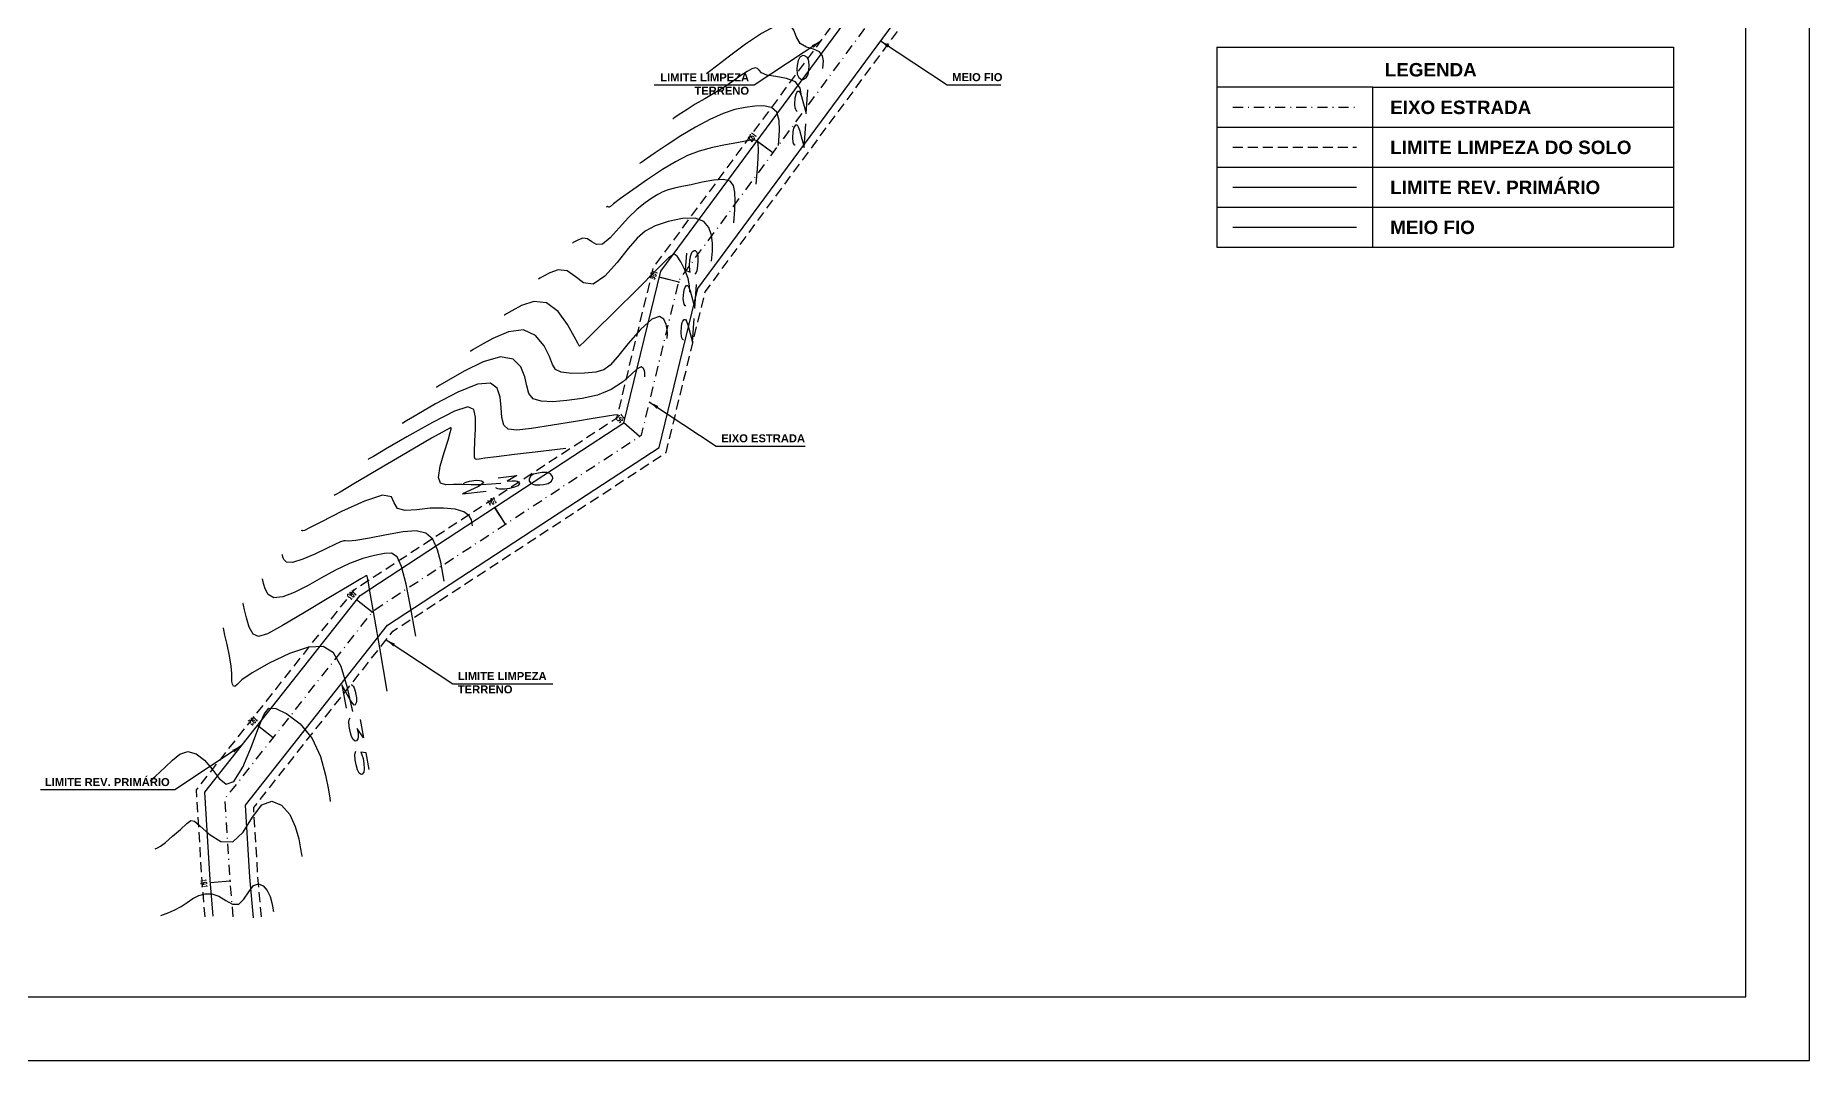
# Model space of a CAD drawing. Header units: millimetres. Extents: x 276147 to 291056, y 9594849 to 9609891.
# Drawn here: x 284516.3 to 284738, y 9598083.9 to 9598212 of the extents above; entities that cross this region are included whole.
import ezdxf
from ezdxf.enums import TextEntityAlignment as Align

# ---------------------------------------------------------------- set-up
doc = ezdxf.new("R2010")
doc.units = ezdxf.units.MM
doc.header["$LTSCALE"] = 10
for name, pattern in [('CONTINUO', [0]), ('DASHDOTX2', [50.8, 25.4, -12.7, 0, -12.7]), ('HIDDEN', [0.375, 0.25, -0.125])]:
    doc.linetypes.add(name, pattern=pattern)
for name, color, linetype in [('500-dim1', 6, 'Continuous'), ('Curvas mestras', 30, 'Continuous'), ('Curvas simples', 9, 'Continuous'), ('Curvas texto', 2, 'Continuous'), ('TG', 7, 'CONTINUO'), ('Top_malha_coord', 8, 'Continuous')]:
    doc.layers.add(name, color=color, linetype=linetype)
doc.styles.add('r80', font='romans.shx')
doc.styles.add('ROMAND', font='romand', dxfattribs={"height": 0.2})
doc.styles.add('SIMPLEX', font='simplex', dxfattribs={"height": 0.2})
doc.styles.add('T7', font='arial.ttf')
doc.dimstyles.new('cadnorma_dim1', dxfattribs={"dimscale": 0, "dimtxt": 2, "dimasz": 1.199999999999999, "dimexe": 1, "dimexo": 2.5, "dimgap": 0.6, "dimtad": 1, "dimzin": 4, "dimdsep": 46, "dimtxsty": 'r80', "dimblk": 'ARCHTICK', "dimblk1": 'ARCHTICK', "dimblk2": 'ARCHTICK', "dimcen": -1, "dimdle": 1, "dimclrd": 1, "dimclre": 1, "dimclrt": 2, "dimaunit": 1, "dimazin": 0, "dimtfac": 1, "dimtix": 1, "dimtmove": 2, "dimatfit": 0, "dimfxl": 1, "dimarcsym": 0})

# ---------------------------------------------------------------- blocks, each defined once
blk = doc.blocks.new('_ArchTick')
at = {"color": 0, "linetype": 'ByBlock', "const_width": 0.15}
blk.add_lwpolyline([(-0.5, -0.5), (0.5, 0.5)], dxfattribs=at)

msp = doc.modelspace()

# ---------------------------------------------------------------- linework, layer by layer
at = {"color": 8, "linetype": 'HIDDEN', "ltscale": 0.5}
msp.add_line((284665.9196304686, 9598198.028870488), (284681.3622055731, 9598198.028870488), dxfattribs=at)
at = {"color": 8, "linetype": 'HIDDEN', "ltscale": 0.5, "elevation": 160.1796621240507, "flags": 128}
for points in [[(284537.4636008915, 9598101.805160047), (284537.0722574671, 9598106.361154577), (284536.3807415648, 9598117.713268897), (284556.146117333, 9598142.756006166), (284588.9337293144, 9598164.217137197), (284593.4942303004, 9598182.98568197), (284635.3092213718, 9598239.598401343), (284638.8881294524, 9598246.905486984), (284617.2392557793, 9598301.805160053)], [(284544.4893770906, 9598101.805160047), (284544.0540184702, 9598106.873576608), (284543.5301845099, 9598115.472978264), (284560.9341535176, 9598137.52381243), (284595.0824795209, 9598159.875598812), (284599.9631487091, 9598179.961781984), (284641.3166869012, 9598235.949746896), (284646.5331179625, 9598246.60017648), (284624.7638496098, 9598301.805160053)]]:
    msp.add_lwpolyline(points, dxfattribs=at)
at = {"linetype": 'Continuous'}
for p in [(284608.4342134401, 9598197.3216737, 160.1796621240507), (284608.4342134401, 9598197.3216737, 160.1796621240507), (284596.658373397, 9598181.184349073, 160.1796621240507), (284596.658373397, 9598181.184349073, 160.1796621240507), (284591.7527899606, 9598161.879251927, 160.1796621240507), (284591.7527899606, 9598161.879251927, 160.1796621240507), (284575.0187945219, 9598150.926015416, 160.1796621240507), (284575.0187945219, 9598150.926015416, 160.1796621240507), (284558.3510687621, 9598139.900361776, 160.1796621240507), (284558.3510687621, 9598139.900361776, 160.1796621240507), (284545.960193834, 9598124.201119376, 160.1796621240507), (284545.960193834, 9598124.201119376, 160.1796621240507), (284540.5899735647, 9598106.30494734, 160.1796621240507), (284540.5899735647, 9598106.30494734, 160.1796621240507)]:
    msp.add_point(p, dxfattribs=at)
at = {"layer": '500-dim1', "ltscale": 0.1}
for points in [[(284424.2777531612, 9598083.862921778), (284737.9961647125, 9598083.862921778), (284737.9961647125, 9598319.747398313), (284424.2777531612, 9598319.747398313)], [(284432.2199914284, 9598091.805160046), (284730.0539264454, 9598091.805160046), (284730.0539264454, 9598311.805160047), (284432.2199914284, 9598311.805160047)]]:
    msp.add_lwpolyline(points, close=True, dxfattribs=at)
at = {"layer": 'Curvas mestras', "linetype": 'CONTINUO'}
for points in [[(284611.983862654, 9598204.470916016, -292.1786555201074), (284611.825084856, 9598205.400702128, -292.2123107966295), (284611.2500002596, 9598206.191849407, -292.2497798034715), (284610.139791866, 9598206.643821467, -292.286876273542), (284608.8025624682, 9598206.867599647, -292.3210522127015), (284607.6531415718, 9598207.052051423, -292.3501694813863), (284606.9962305854, 9598207.335509237, -292.372644628133), (284606.6960005835, 9598207.654190244, -292.3891141349127), (284606.5064935451, 9598207.893777547, -292.4007692241253), (284606.2206263584, 9598207.958642978, -292.4086331688127), (284605.7868285267, 9598207.827904297, -292.4130568859077), (284605.1924024573, 9598207.499365997, -292.4142233175485), (284604.4277699741, 9598206.981544608, -292.4126038089421), (284603.4958165599, 9598206.325800868, -292.4098234712987), (284602.4025401137, 9598205.594207557, -292.4077959598185), (284601.1722658514, 9598204.842840863, -292.4078705339602), (284599.9026242646, 9598204.103794707, -292.4091390810468), (284598.7095681659, 9598203.403168423, -292.4101292588425), (284597.694348688, 9598202.76978957, -292.4097532413112), (284596.8994122774, 9598202.243416646, -292.4084618168095), (284596.3525007025, 9598201.866537364, -292.4070903831421), (284596.0614122317, 9598201.663890423, -292.4062930603072), (284595.9541691644, 9598201.589231392, -292.4059993207015), (284595.9388482978, 9598201.578565815, -292.4059573665986)], [(284598.0410251561, 9598179.920612892, -286.6503620623521), (284598.0065084745, 9598180.692959413, -286.6763638560337), (284597.8175936287, 9598181.6445305, -286.7113379601183), (284597.4234365322, 9598182.701634912, -286.7538902181809), (284596.92457278, 9598183.690034848, -286.7962929460595), (284596.4593856346, 9598184.410354393, -286.8292349730877), (284596.0657832243, 9598184.655417517, -286.8451664237332), (284595.3797691131, 9598184.186834812, -286.8435822587021), (284593.9368707377, 9598182.758419756, -286.8257388520547), (284591.4876484661, 9598180.302353457, -286.7944210021201), (284588.6427774518, 9598177.46431358, -286.7585283974445), (284586.2279627898, 9598175.068349406, -286.7284893419969), (284584.8622999133, 9598173.731032992, -286.7120807417346), (284584.3384346335, 9598173.239036487, -286.7064744253553), (284584.2424030918, 9598173.171550795, -286.706190692636), (284584.2051594692, 9598173.221571632, -286.7085774315315), (284584.0373380775, 9598173.537299853, -286.7222922639598), (284583.5944942538, 9598174.38073513, -286.7588201435542), (284582.7683239002, 9598175.861921567, -286.8239411422078), (284581.5950961441, 9598177.483070096, -286.9006152246407), (284580.1472236728, 9598178.594434088, -286.9660973481047), (284578.5308117405, 9598178.739334228, -287.0032927365651), (284576.9867338969, 9598178.233369477, -287.0177080155377), (284575.7895572632, 9598177.585208092, -287.0205001225954), (284575.1335632519, 9598177.198379312, -287.0209923302432), (284574.8918804582, 9598177.055863293, -287.0211736806346), (284574.8573547715, 9598177.035503142, -287.0211995558607)], [(284574.4359971469, 9598156.002001654, -281.3367231899433), (284573.2643608492, 9598155.895191286, -281.3567420705481), (284571.9798116933, 9598155.832680875, -281.380479176089), (284570.7293351578, 9598155.844793394, -281.4059776308972), (284569.5585578016, 9598155.884765197, -281.430789154922), (284568.4877711937, 9598155.886556467, -281.452342373927), (284567.5574855473, 9598155.848164245, -281.4697584680657), (284566.8891026063, 9598156.02371095, -281.4889277733423), (284566.6242477528, 9598156.731353836, -281.5174330142586), (284566.836013732, 9598158.14835649, -281.5596156846409), (284567.3233637281, 9598159.888406832, -281.6068523036342), (284567.8167322893, 9598161.424300088, -281.6472781122689), (284568.1055700818, 9598162.354999008, -281.6719780529643), (284568.2153992518, 9598162.784137396, -281.6838357671191), (284568.2307590637, 9598162.941516558, -281.6886845775557), (284568.1329627204, 9598162.967224067, -281.6914901061359), (284567.490407201, 9598162.642502548, -281.6937477398574), (284565.7682634224, 9598161.658880912, -281.6960851646986), (284562.7005634329, 9598159.86613603, -281.6989186682299), (284559.096789787, 9598157.747028684, -281.7018185612655), (284556.035285162, 9598155.942563657, -281.7041436457334), (284554.3246363643, 9598154.933822133, -281.7054271748898), (284553.694397703, 9598154.562180987, -281.7059000621343), (284553.6043636065, 9598154.50908854, -281.7059675894238)], [(284555.9012854192, 9598127.5045178, -275.7712604476515), (284555.2693211042, 9598130.444009332, -275.8802700416095), (284554.472865035, 9598133.103012888, -275.9833903007934), (284553.5039655312, 9598134.846137138, -276.0599597898804), (284552.2082565377, 9598135.625496892, -276.1115080447894), (284550.3947636508, 9598135.540081, -276.1451123580014), (284547.9984619398, 9598134.735365968, -276.1668451131813), (284545.4581223563, 9598133.542774964, -276.1787589679266), (284543.3384623145, 9598132.340214813, -276.1819016004124), (284542.0571402266, 9598131.438248273, -276.178065900775), (284541.4435684564, 9598130.87804584, -276.1720252838245), (284541.1801013548, 9598130.633429926, -276.1692982254576), (284541.0046288867, 9598130.667837232, -276.1739480745423), (284540.8771944427, 9598130.90315158, -276.1842171246212), (284540.8133800264, 9598131.250871053, -276.1968924817306), (284540.8124400631, 9598131.662344892, -276.210394881808), (284540.8083186936, 9598132.24834088, -276.2296800370354), (284540.7186344848, 9598133.15947992, -276.2613373143508), (284540.4916928557, 9598134.460820084, -276.3085362884126), (284540.1985496168, 9598135.87516108, -276.360767075003), (284539.9409444418, 9598137.039743776, -276.4041001887786), (284539.796037785, 9598137.686293852, -276.4281956978052), (284539.7426502795, 9598137.9244963, -276.4370730006163), (284539.7350233495, 9598137.95852494, -276.438341180296)]]:
    msp.add_polyline3d(points, dxfattribs=at)
at = {"layer": 'Curvas simples', "linetype": 'CONTINUO'}
for points in [[(284614.6845690437, 9598207.872021802, -293.2366311581832), (284614.740815988, 9598208.819243507, -293.2665414627668), (284614.634701777, 9598209.440641867, -293.2890340752461), (284614.2503576386, 9598209.969385952, -293.3140755829777), (284613.5078678457, 9598210.288810275, -293.3394471846664), (284612.6105950135, 9598210.559892347, -293.3663417154133), (284611.8327198343, 9598211.013017695, -293.3968048596548), (284611.36026245, 9598211.787798364, -293.431677455807), (284611.0265787807, 9598212.66074756, -293.466981238013), (284610.5768611866, 9598213.317602016, -293.4975330566782), (284609.7940645532, 9598213.496323166, -293.5191030774408), (284608.6121888498, 9598213.143764224, -293.5312745973611), (284607.0029965737, 9598212.259005107, -293.5345842939246), (284605.0148509391, 9598210.907022893, -293.5301905696074), (284603.0025120301, 9598209.416386353, -293.5217389458235), (284601.3973426534, 9598208.181564424, -293.5134967265444), (284600.512226185, 9598207.495154403, -293.5087713044745), (284600.186130277, 9598207.242267083, -293.5070303858633), (284600.139545148, 9598207.206140608, -293.5067816925261)], [(284609.1148318322, 9598198.235196654, -291.0311716803958), (284609.251197357, 9598200.122543756, -291.0902805625487), (284609.2097772038, 9598201.360394273, -291.1316749723887), (284608.9054358024, 9598202.413076213, -291.1722793886115), (284608.2309546181, 9598202.998680172, -291.2050082193714), (284607.2687296134, 9598203.19183294, -291.2306529177263), (284606.1485586206, 9598203.15629308, -291.2519741592373), (284604.9665403207, 9598203.01608098, -291.2711069070178), (284603.6839528251, 9598202.73627332, -291.2876840501817), (284602.2283710883, 9598202.242205596, -291.3007127475835), (284600.5579450547, 9598201.485781778, -291.309457027321), (284598.7531136036, 9598200.525169713, -291.3142082874806), (284596.9248885961, 9598199.445101732, -291.3155147048787), (284595.1918652435, 9598198.339665417, -291.314078792781), (284593.702976173, 9598197.340373427, -291.3112204609465), (284592.6147353612, 9598196.588092703, -291.3084139632088), (284592.026617943, 9598196.178664008, -291.3068030709078), (284591.8099436845, 9598196.027822427, -291.3062095915343), (284591.7789895036, 9598196.00627292, -291.3061247997944)], [(284606.3299632256, 9598193.416784072, -289.9284419414148), (284606.4875745179, 9598195.33921776, -289.9882740926373), (284606.5782867751, 9598196.623202743, -290.0285279061322), (284606.6293911317, 9598197.76266842, -290.0648410580729), (284606.5998741911, 9598198.482713465, -290.0890286292674), (284606.458064934, 9598198.830243023, -290.1032633987165), (284606.1746309402, 9598198.93261734, -290.1123076241024), (284605.7111348216, 9598198.899746267, -290.120534502927), (284604.9927143256, 9598198.7717451, -290.1307613213107), (284603.9354032378, 9598198.571281752, -290.1454163835992), (284602.5046377133, 9598198.313004434, -290.1656735153196), (284600.8634744116, 9598197.979492633, -290.1876887348158), (284599.2243693711, 9598197.545309128, -290.2063637400538), (284597.7332279316, 9598196.97945046, -290.2177537401699), (284596.2697216568, 9598196.228653144, -290.2225287737351), (284594.6469684157, 9598195.234088443, -290.2225124826332), (284592.7684557466, 9598193.989866568, -290.2194492165259), (284590.8991468998, 9598192.701865615, -290.2147666059577), (284589.3943777859, 9598191.628898643, -290.2098127976319), (284588.5117334809, 9598190.965015443, -290.2057759285931), (284588.1178156719, 9598190.645191764, -290.2032030097585), (284587.9814771998, 9598190.539635096, -290.2024808385436), (284587.9082378095, 9598190.533200523, -290.2037401618113), (284587.8502878234, 9598190.569315558, -290.2060868742087), (284587.7964834591, 9598190.606051298, -290.2083707090028), (284587.7391476321, 9598190.61148568, -290.2096997229642), (284587.6844740032, 9598190.593703995, -290.2102145326467), (284587.6421209252, 9598190.570795354, -290.210314020424), (284587.6189185823, 9598190.557112623, -290.2103314070523), (284587.6103705086, 9598190.552071672, -290.2103378110592), (284587.6091490709, 9598190.55135211, -290.2103387504727)], [(284603.5450946197, 9598188.598371495, -288.825712202492), (284603.6718473497, 9598190.200072283, -288.8756537417908), (284603.7193419623, 9598191.316237465, -288.9112758233937), (284603.6864390143, 9598192.400470717, -288.9474653986076), (284603.5043824077, 9598193.241076546, -288.9786656274487), (284603.0683124188, 9598193.782569693, -289.0051632302607), (284602.2643414235, 9598194.008520177, -289.0287059481748), (284601.0410767742, 9598193.929225814, -289.050662863036), (284599.5971037201, 9598193.661891516, -289.0708883301381), (284598.1935024841, 9598193.350448972, -289.0888580131255), (284597.0364169208, 9598193.10616458, -289.1040799403823), (284596.11225441, 9598192.90964252, -289.1161913855726), (284595.3524879668, 9598192.708822677, -289.1248619796502), (284594.6860931418, 9598192.455938833, -289.1299521926817), (284594.032048647, 9598192.120405387, -289.1320861565441), (284593.3068357336, 9598191.675931636, -289.1320788749403), (284592.4451340138, 9598191.08981074, -289.1301697959102), (284591.4544075524, 9598190.303673333, -289.1242963910013), (284590.3603207746, 9598189.252733918, -289.1118205358184), (284589.2033918819, 9598187.948674206, -289.0923116816234), (284588.0835731618, 9598186.70903877, -289.074169003838), (284587.1156726775, 9598185.927839398, -289.0679992134942), (284586.3766247313, 9598185.862905193, -289.0807067316168), (284585.7918555876, 9598186.227333615, -289.104387048425), (284585.2489177495, 9598186.59803943, -289.1274333645383), (284584.6703506724, 9598186.652875764, -289.1408442018114), (284584.118641593, 9598186.473439103, -289.1460390421821), (284583.6912667043, 9598186.242266264, -289.1470427144345), (284583.4571338046, 9598186.104201188, -289.147218363793), (284583.3708741576, 9598186.053335212, -289.1472830833777), (284583.3585516368, 9598186.046068788, -289.1472923279766)], [(284600.7602260163, 9598183.779959917, -287.7229824962237), (284600.8561201819, 9598185.06092681, -287.7630333909442), (284600.8603981491, 9598186.009272186, -287.7940237205153), (284600.7434868968, 9598187.03827301, -287.8300897391423), (284600.4214084025, 9598188.00255494, -287.8681534342145), (284599.7786931353, 9598188.759820888, -287.9058697780388), (284598.691997942, 9598189.168544564, -287.9410770531654), (284597.1183611023, 9598189.13575976, -287.9715912579236), (284595.3363455936, 9598188.7627266, -287.9951388155136), (284593.7048938193, 9598188.199262284, -288.0094238065327), (284592.473721649, 9598187.539406236, -288.0125151049256), (284591.4556387869, 9598186.654074743, -288.003940363033), (284590.354226399, 9598185.358404316, -287.9835920012233), (284588.9611452378, 9598183.60708104, -287.9541672481834), (284587.420377403, 9598181.91298922, -287.9295825053381), (284585.9639815744, 9598180.928559728, -287.9265589449465), (284584.7603042214, 9598181.077799428, -287.9556114749544), (284583.7228349246, 9598181.871001113, -288.002429518991), (284582.70135304, 9598182.590027563, -288.046495999934), (284581.6015537104, 9598182.694264848, -288.0719886478296), (284580.552809183, 9598182.353174208, -288.0818635516594), (284579.7404124837, 9598181.913737176, -288.083771408445), (284579.2953480275, 9598181.651289752, -288.0841053407898), (284579.1313778066, 9598181.55459875, -288.0842283555799), (284579.1079532054, 9598181.540786464, -288.084245958275)], [(284595.1904888048, 9598174.143134763, -285.5175230184946), (284595.2331952695, 9598174.766862957, -285.5371046131154), (284595.2107479099, 9598175.269158412, -285.5540148651603), (284595.0878871013, 9598175.88801226, -285.5767602608798), (284594.7972504095, 9598176.532343252, -285.6037083765518), (284594.23273578, 9598176.873057317, -285.6262050203773), (284593.2785589932, 9598176.521553433, -285.6338403806116), (284591.8960534704, 9598175.253105523, -285.6200266154742), (284590.3550131779, 9598173.498475488, -285.5934635732233), (284589.0023537141, 9598171.852297176, -285.5666728933252), (284588.0650890416, 9598170.776321776, -285.5502286560045), (284587.2906495549, 9598170.200762693, -285.5469140102764), (284586.3065680121, 9598169.922951667, -285.5575644977184), (284584.8740865753, 9598169.779214067, -285.5816094106672), (284583.2892990175, 9598169.761851754, -285.6128528277882), (284581.9820085253, 9598169.902165223, -285.6436927421277), (284581.2517280925, 9598170.24161135, -285.669475350031), (284580.8768079949, 9598170.862299507, -285.6973405865979), (284580.5053083198, 9598171.85649846, -285.737376688598), (284579.836380909, 9598173.212939452, -285.7952534913461), (284578.7735496123, 9598174.506201688, -285.8589670592014), (284577.2714320211, 9598175.207322855, -285.9120948838213), (284575.3647622785, 9598174.964694392, -285.9424179123275), (284573.408744676, 9598174.13610172, -285.9545301458825), (284571.8387030423, 9598173.256679004, -285.9572288167224), (284570.9717774747, 9598172.745467877, -285.9578793072401), (284570.652384107, 9598172.557126833, -285.9581189530113), (284570.60675634, 9598172.530220823, -285.9581531862755)], [(284592.4056201992, 9598169.324722188, -284.4147932795136), (284592.4253663819, 9598169.613113018, -284.4238471437388), (284592.4149873436, 9598169.845356423, -284.4316658415159), (284592.3581805713, 9598170.131493017, -284.4421825289287), (284592.2212779412, 9598170.426236527, -284.4545890656559), (284591.9426079974, 9598170.561552247, -284.4646171120953), (284591.4535029605, 9598170.338722622, -284.4671333270057), (284590.6922913913, 9598169.640627768, -284.4595377910559), (284589.6253002465, 9598168.676553456, -284.4493645007283), (284588.225856824, 9598167.737384155, -284.4466808266266), (284586.5011619318, 9598167.053807573, -284.4589015979695), (284584.5939194222, 9598166.615727447, -284.4828313944422), (284582.6807066451, 9598166.352845788, -284.5126220908392), (284580.9301580868, 9598166.220338333, -284.5434197490363), (284579.479135724, 9598166.275253786, -284.5743464802185), (284578.456555658, 9598166.600109577, -284.6055184796246), (284577.9234650726, 9598167.251971716, -284.6375803000669), (284577.6694244565, 9598168.186089493, -284.6732897862353), (284577.4161223852, 9598169.332261793, -284.7159332335254), (284576.9044379205, 9598170.563958336, -284.7665658731971), (284575.9520030778, 9598171.529332276, -284.817318860933), (284574.3956393722, 9598171.82021262, -284.8580924722742), (284572.1987118169, 9598171.190054553, -284.8815431082298), (284569.8307564526, 9598170.038832963, -284.8913522232583), (284567.8878488217, 9598168.928149918, -284.8939575107912), (284566.8099926968, 9598168.292556437, -284.8947662640971), (284566.4128877562, 9598168.05839037, -284.8950642252133), (284566.3561589059, 9598168.0249375, -284.8951067637795)], [(284589.0946211482, 9598164.59242718, -283.3254468375494), (284588.5544150285, 9598164.52432874, -283.3340591999263), (284587.7695930493, 9598164.40712232, -283.3459726654369), (284586.2167819447, 9598164.158258937, -283.3689881728174), (284583.7464720334, 9598163.751390733, -283.4052435273447), (284580.8683307233, 9598163.284638401, -283.4477231831666), (284578.2568202044, 9598162.887244264, -283.4871233938288), (284576.4392526545, 9598162.684407918, -283.5169617649194), (284575.3543432064, 9598162.785163054, -283.5420414137447), (284574.7936569892, 9598163.29450464, -283.5699869403875), (284574.554476738, 9598164.261279032, -283.6064682458787), (284574.4569496302, 9598165.5097481, -283.6493368811466), (284574.3269364531, 9598166.808026122, -283.6944898112238), (284573.9724949295, 9598167.914976217, -283.737878222219), (284573.1304565456, 9598168.552463863, -283.7756706953191), (284571.5198477229, 9598168.433102384, -283.8040900405872), (284569.032662357, 9598167.41541571, -283.820668316705), (284566.2527672317, 9598165.941565203, -283.8281743536031), (284563.936994601, 9598164.599620828, -283.8306862048016), (284562.6482069196, 9598163.839645004, -283.8316532410358), (284562.173391405, 9598163.559653906, -283.8320094974738), (284562.1055604743, 9598163.51965518, -283.8320603941361)], [(284582.5516792217, 9598160.389140237, -282.3183120558065), (284578.6989047864, 9598159.92662539, -282.3804949457085), (284576.1305240904, 9598159.616266344, -282.4218814277815), (284573.8610674124, 9598159.337913208, -282.4583162319291), (284572.4366347356, 9598159.156260336, -282.4809571370975), (284571.7200144555, 9598159.058451023, -282.4921371715286), (284571.4031658219, 9598159.012241801, -282.4969832341562), (284571.2284156826, 9598159.027173296, -282.5009803832768), (284571.1395592491, 9598159.27991055, -282.5110459635293), (284571.1307583206, 9598159.98889971, -282.534455401325), (284571.1854894056, 9598161.270587346, -282.5753562042633), (284571.244474804, 9598162.833406704, -282.6253839761162), (284571.2377505188, 9598164.283789454, -282.6730463562676), (284571.0405519383, 9598165.2659941, -282.7091905712991), (284570.308910011, 9598165.575594453, -282.7340224972254), (284568.6440560713, 9598165.045991147, -282.7500875763039), (284565.8666128949, 9598163.640775867, -282.7597934924092), (284562.6747780083, 9598161.844296444, -282.764996451177), (284559.9861393829, 9598160.271092745, -282.7674149517229), (284558.4864221415, 9598159.386733564, -282.7685401978929), (284557.9338940542, 9598159.060917448, -282.768954789874), (284557.8549620404, 9598159.014371863, -282.7690139918382)], [(284570.8992359885, 9598150.69377934, -280.2330361164318), (284570.7382939828, 9598151.453884704, -280.2611745903528), (284570.4414362935, 9598151.971057048, -280.2840807389261), (284569.7955632084, 9598152.449208353, -280.3127142007838), (284568.6967561336, 9598152.77780416, -280.3455389052656), (284567.2462768934, 9598152.92907224, -280.3796121006276), (284565.5966784095, 9598152.895928197, -280.411639355731), (284563.9194876488, 9598152.717421113, -280.4394571044509), (284562.4621187874, 9598152.617146097, -280.4654258167397), (284561.4909570377, 9598152.864828752, -280.4930367901948), (284561.1050891622, 9598153.587345917, -280.5244586090816), (284560.7343950732, 9598154.34016042, -280.5565686450832), (284559.6414552254, 9598154.535883332, -280.5849214790182), (284557.3613344582, 9598153.78386605, -280.6060489123015), (284554.5190271625, 9598152.480425354, -280.6203919212244), (284552.0120131082, 9598151.218615348, -280.6293685850946), (284550.5230039826, 9598150.46013796, -280.634403884786), (284549.8756530832, 9598150.141260382, -280.6369492780909), (284549.6788416167, 9598150.06689361, -280.6384630739599), (284549.6035774862, 9598150.070663992, -280.6400974457178), (284549.5693493658, 9598150.101051243, -280.6417802825131), (284549.5577686161, 9598150.135246433, -280.6431332871694), (284549.5532743924, 9598150.155300273, -280.6438806439078), (284549.5516179933, 9598150.162688104, -280.6441559847704), (284549.5513815086, 9598150.16374394, -280.6441953303552)], [(284567.3426283507, 9598143.805518132, -279.0779713482739), (284566.919335786, 9598146.142030234, -279.163033200221), (284566.5146473341, 9598147.686623, -279.2217713014947), (284565.909179337, 9598149.025142992, -279.277786995834), (284565.0522680853, 9598149.807292357, -279.3206184213891), (284563.8541643328, 9598150.071487308, -279.3533260226509), (284562.2153489573, 9598149.95332556, -279.3823508881292), (284560.1344159508, 9598149.595567226, -279.41239932898), (284558.0024297826, 9598149.16962904, -279.4412384129505), (284556.3085660336, 9598148.854089137, -279.4649004380012), (284555.3958393819, 9598148.771423075, -279.4805132565348), (284555.0226008782, 9598148.819692096, -279.4895872108432), (284554.8010356638, 9598148.840851884, -279.4947282001635), (284554.3970348648, 9598148.702410273, -279.4983013679998), (284553.6913125054, 9598148.374062773, -279.5017081669325), (284552.6182835942, 9598147.851056064, -279.5061093617373), (284551.1806609921, 9598147.168213997, -279.5125916335059), (284549.6543329691, 9598146.51866911, -279.521945651763), (284548.3834806608, 9598146.135136133, -279.5348882666117), (284547.6239945318, 9598146.173184257, -279.5513806664061), (284547.2786033877, 9598146.479811542, -279.5683617321452), (284547.1617423736, 9598146.82487452, -279.582014873999), (284547.1163884768, 9598147.027234623, -279.5895564003408), (284547.0996790956, 9598147.101788867, -279.5923348757465), (284547.0972924686, 9598147.112439193, -279.5927317827268)], [(284563.7860197127, 9598136.917256927, -277.922906600314), (284563.1003775918, 9598140.830176767, -278.0648918429183), (284562.5878573742, 9598143.402188953, -278.1594618842614), (284562.0227954683, 9598145.601078628, -278.2428598234806), (284561.4458563069, 9598146.845715847, -278.2952264097662), (284560.7666669448, 9598147.285390643, -278.3232678171157), (284559.8620938391, 9598147.251996577, -278.3403315522269), (284558.6441258883, 9598147.016453754, -278.357062058491), (284557.165242756, 9598146.60578163, -278.3732912776436), (284555.5130465357, 9598145.986021213, -278.3861479246084), (284553.7700300354, 9598145.148749476, -278.3937000600531), (284551.9982418727, 9598144.187666176, -278.397772581226), (284550.2546233718, 9598143.222004008, -278.4011295921778), (284548.6066694616, 9598142.379002683, -278.406585729183), (284547.1641065078, 9598141.817936877, -278.4171576416961), (284546.0472164789, 9598141.706087256, -278.4359124382286), (284545.3359958441, 9598142.128359145, -278.4640265541643), (284544.9493050698, 9598142.84015442, -278.495113547277), (284544.7657161313, 9598143.514502613, -278.5208964609451), (284544.6795025619, 9598143.89916897, -278.5352321568321), (284544.6477401955, 9598144.040888632, -278.5405137339517), (284544.6432024291, 9598144.061134437, -278.5412682552965)], [(284560.2294110772, 9598130.028996725, -276.7678418850087), (284559.2900228316, 9598135.465343148, -276.9648416840614), (284558.6715591342, 9598139.031690245, -277.0941216190954), (284558.1407807621, 9598142.066231087, -277.2042147071593), (284557.833576607, 9598143.766882803, -277.2661098245558), (284557.6998527138, 9598144.395037923, -277.289378073558), (284557.643022909, 9598144.477956083, -277.2932359852971), (284557.5114736091, 9598144.41266786, -277.2937372298006), (284556.9334915582, 9598144.075277673, -277.294283504682), (284555.4823400888, 9598143.211660856, -277.2951135657172), (284552.9346170062, 9598141.69096147, -277.2964238937388), (284549.8802680254, 9598139.875406343, -277.298241928886), (284547.1125753391, 9598138.25049302, -277.3005528617329), (284545.2396252937, 9598137.219627868, -277.3043693918412), (284544.1287318398, 9598136.857849648, -277.3148139384252), (284543.4620130851, 9598137.158106957, -277.3380364628652), (284542.974238537, 9598138.04829472, -277.3769982890485), (284542.6107873013, 9598139.19609313, -277.4219061102745), (284542.3696898864, 9598140.2041297, -277.4597780150038), (284542.242617649, 9598140.771104323, -277.480907925838), (284542.1958012976, 9598140.979989393, -277.4886926247532), (284542.1891133892, 9598141.009829687, -277.4898047077263)], [(284530.5933380148, 9598118.842193132, -274.9946888974196), (284531.2635811947, 9598119.40998734, -274.9998406900818), (284531.8177615609, 9598119.90932102, -275.0050789049969), (284532.5247029836, 9598120.595008643, -275.013357266053), (284533.3623741832, 9598121.427399382, -275.0238187074105), (284534.2999753309, 9598122.158804232, -275.028965003698), (284535.3045164528, 9598122.489521643, -275.0196375016499), (284536.3407317446, 9598122.201436317, -274.9893967209177), (284537.364247038, 9598121.402760992, -274.9426794186261), (284538.32841432, 9598120.283289636, -274.8866413212058), (284539.210816351, 9598119.101527868, -274.8302033585755), (284540.0859639372, 9598118.390812723, -274.7893466830979), (284541.052599658, 9598118.753193883, -274.7818176632541), (284542.1614321896, 9598120.54109698, -274.8181469833039), (284543.2710436522, 9598123.108479504, -274.8800033253179), (284544.191983269, 9598125.559677923, -274.9418397652012), (284544.8224491306, 9598127.16989026, -274.981948892088), (284545.4112308216, 9598127.89777178, -274.9939817883101), (284546.2947717858, 9598127.87283632, -274.9754288509398), (284547.6889198757, 9598127.208035076, -274.9256585234803), (284549.3271655242, 9598125.95004868, -274.8515502786872), (284550.8224055671, 9598124.128993137, -274.7618615302749), (284551.8722545579, 9598121.85312744, -274.6662097615449), (284552.5131949407, 9598119.543291586, -274.5776530889239), (284552.8664228734, 9598117.698466573, -274.5101097138508), (284553.04218812, 9598116.6809168, -274.4732375226708), (284553.1069438427, 9598116.30603025, -274.4596530359963), (284553.1161948014, 9598116.252474312, -274.4577123687745)], [(284531.2013953917, 9598110.311256217, -273.70219576926), (284531.5169704617, 9598110.43796859, -273.7000132686485), (284531.8743944724, 9598110.657646036, -273.7000370699939), (284532.4877590115, 9598111.125328226, -273.703050063134), (284533.3856510885, 9598111.890094947, -273.7100866934311), (284534.371361305, 9598112.763396228, -273.7189170538008), (284535.1918576746, 9598113.497280417, -273.726495307314), (284535.6925694693, 9598113.874150284, -273.7287938275517), (284536.1127630509, 9598113.79784838, -273.7178587109343), (284536.7901650378, 9598113.202570677, -273.6847542517611), (284537.9583892787, 9598112.153590996, -273.6269299328237), (284539.4345995199, 9598111.240483547, -273.5673756109577), (284540.9318467348, 9598111.183899356, -273.5354662988943), (284542.2328670821, 9598112.425620377, -273.5500399534617), (284543.3991434755, 9598114.291961122, -273.5877864823237), (284544.5618420236, 9598115.830370987, -273.614858908139), (284545.8035087227, 9598116.298415847, -273.6052715116207), (284547.0121991408, 9598115.794135332, -273.5644840660066), (284548.027347736, 9598114.62568652, -273.505817655267), (284548.72864172, 9598113.10542066, -273.4419227841104), (284549.1567862988, 9598111.562461633, -273.3827673700548), (284549.392740434, 9598110.330128482, -273.337648764395), (284549.5101510607, 9598109.650411293, -273.3130183504804), (284549.5534070271, 9598109.399988383, -273.3039439733516), (284549.5595861656, 9598109.364214107, -273.3026476535274)], [(284531.9410671114, 9598102.0094769, -272.4145699047626), (284532.9403861633, 9598102.376507688, -272.4065371766014), (284533.6754469613, 9598102.689586077, -272.4020410985363), (284534.4643363436, 9598103.104630608, -272.3998058032853), (284535.2148237936, 9598103.603687767, -272.4010943707804), (284535.9404466513, 9598104.102930583, -272.4028881435192), (284536.6811844718, 9598104.502063476, -272.4010980160933), (284537.468524764, 9598104.71202313, -272.3921734174624), (284538.2999968908, 9598104.688690256, -272.3747182031189), (284539.1646411686, 9598104.399177823, -272.347874702155), (284540.0446589545, 9598103.876766944, -272.3130907817072), (284540.8948997636, 9598103.419409327, -272.2810363134745), (284541.6633791437, 9598103.391221838, -272.2646865087122), (284542.317769197, 9598104.015785357, -272.2720167963093), (284542.9043852093, 9598104.954521913, -272.2910026461145), (284543.4892020142, 9598105.728314577, -272.3046195879256), (284544.1137383859, 9598105.963733038, -272.2997973032438), (284544.7216878577, 9598105.710088532, -272.2792819373685), (284545.2322889056, 9598105.122379905, -272.2497738002244), (284545.5850278803, 9598104.357712882, -272.2176357940448), (284545.8003766597, 9598103.58163268, -272.1878817040383), (284545.9190579967, 9598102.961791383, -272.1651878475936), (284545.9781129993, 9598102.619904784, -272.152799165659), (284545.9998702132, 9598102.493947513, -272.1482349433614), (284546.0029785276, 9598102.475952903, -272.1475828853695)]]:
    msp.add_polyline3d(points, dxfattribs=at)
at = {"layer": 'TG', "color": 1, "linetype": 'DASHDOTX2', "ltscale": 0.005}
msp.add_line((284665.9196304686, 9598203.02887049), (284681.3622055731, 9598203.02887049), dxfattribs=at)
at = {"layer": 'TG', "color": 3, "linetype": 'Continuous'}
for p, q in [((284608.4342134401, 9598197.3216737, 160.1796621240507), (284606.423277539, 9598198.806980673, 160.1796621240507)), ((284608.4342134396, 9598197.3216737, 160.1796621240507), (284606.4829449081, 9598198.762909476, 160.1796621240507)), ((284596.658373397, 9598181.184349073, 160.1796621240507), (284594.2290611625, 9598181.774638887, 160.1796621240507)), ((284596.658373397, 9598181.184349073, 160.1796621240507), (284594.3011423596, 9598181.75712414, 160.1796621240507)), ((284591.7527899606, 9598161.879251927, 160.1796621240507), (284589.8121222013, 9598163.59691743, 160.1796621240507)), ((284591.7527899611, 9598161.879251927, 160.1796621240507), (284589.9362859316, 9598163.487021362, 160.1796621240507)), ((284575.0187945219, 9598150.926015416, 160.1796621240507), (284573.6496399457, 9598153.01776486, 160.1796621240507)), ((284575.018794521, 9598150.926015416, 160.1796621240507), (284573.6902647358, 9598152.955699638, 160.1796621240507)), ((284558.3510687621, 9598139.900361776, 160.1796621240507), (284556.3886634453, 9598141.449221157, 160.1796621240507)), ((284545.960193834, 9598124.201119376, 160.1796621240507), (284543.9977885181, 9598125.749978753, 160.1796621240507)), ((284545.9601938335, 9598124.201119376, 160.1796621240507), (284544.0560159136, 9598125.704021862, 160.1796621240507)), ((284540.5899735647, 9598106.30494734, 160.1796621240507), (284538.0991455756, 9598106.090994237, 160.1796621240507))]:
    msp.add_line(p, q, dxfattribs=at)
at = {"layer": 'TG', "color": 8, "linetype": 'CONTINUO'}
msp.add_line((284665.9196304686, 9598193.028870488), (284681.3622055731, 9598193.028870488), dxfattribs=at)
at = {"layer": 'TG', "color": 4, "linetype": 'CONTINUO'}
msp.add_line((284665.9196304686, 9598188.028870488), (284681.3622055731, 9598188.028870488), dxfattribs=at)
at = {"layer": 'TG', "color": 1, "linetype": 'DASHDOTX2', "ltscale": 0.005, "elevation": 160.1796621240507, "flags": 128}
msp.add_lwpolyline([(284540.9764889911, 9598101.805160047), (284540.5631379685, 9598106.617365593), (284539.9554630371, 9598116.59312358), (284558.5401354252, 9598140.139909301), (284592.0081044177, 9598162.046368003), (284596.7286895048, 9598181.473731976), (284638.3129541366, 9598237.77407412), (284642.7106237074, 9598246.752831737), (284621.0015526947, 9598301.805160053)], dxfattribs=at)
at = {"layer": 'TG', "color": 4, "linetype": 'CONTINUO', "elevation": 160.1796621240507}
for points in [[(284583.4222933597, 9598159.414455036), (284589.8121222011, 9598163.596917428), (284594.4183615016, 9598182.553696258), (284636.1674307331, 9598239.077164995), (284639.9802706681, 9598246.861871198), (284618.1695385503, 9598302.172003297)], [(284586.1606025148, 9598155.230956146), (284594.2040866343, 9598160.495818581), (284599.0390175079, 9598180.393767696), (284640.4584775399, 9598236.470983244), (284645.4409767467, 9598246.643792266), (284623.8335668388, 9598301.438316809)]]:
    msp.add_lwpolyline(points, dxfattribs=at)
at = {"layer": 'TG', "color": 8, "linetype": 'CONTINUO', "elevation": 160.1796621240507}
for points in [[(284538.459932087, 9598101.890741287), (284538.0696518961, 9598106.434357723), (284537.4020905569, 9598117.393227378), (284556.8301225023, 9598142.008549917), (284583.4222933606, 9598159.414455036)], [(284543.493045895, 9598101.719578808), (284543.0566240412, 9598106.800373461), (284542.5088355177, 9598115.793019783), (284560.2501483483, 9598138.271268679), (284586.160602515, 9598155.230956146)]]:
    msp.add_lwpolyline(points, dxfattribs=at)
at = {"layer": 'Top_malha_coord', "color": 7}
for p, q in [((284663.9196304686, 9598210.528870488), (284663.9196304686, 9598200.52887049)), ((284663.9196304686, 9598210.528870488), (284721.0003206042, 9598210.528870488)), ((284721.0003206042, 9598210.528870488), (284721.0003206042, 9598185.528870486)), ((284683.3622055731, 9598205.528870488), (284663.9196304686, 9598205.528870488)), ((284683.3622055731, 9598205.528870488), (284721.0003206042, 9598205.528870488)), ((284683.3622055731, 9598205.528870488), (284683.3622055731, 9598185.52887049)), ((284663.9196304686, 9598200.52887049), (284721.0003206042, 9598200.52887049)), ((284663.9196304686, 9598200.52887049), (284663.9196304686, 9598195.52887049)), ((284663.9196304686, 9598195.52887049), (284721.0003206042, 9598195.52887049)), ((284663.9196304686, 9598195.52887049), (284663.9196304686, 9598185.528870486)), ((284663.9196304686, 9598190.52887049), (284721.0003206042, 9598190.52887049)), ((284663.9196304686, 9598185.52887049), (284721.0003206042, 9598185.52887049))]:
    msp.add_line(p, q, dxfattribs=at)

# ---------------------------------------------------------------- texts
at = {"layer": 'Curvas texto', "extrusion": (-0.0200587750042602, 0.0327446982403546, 0.999262443146182), "style": 'SIMPLEX'}
for s, rotation, width, p, p2 in [('220', 235.1306591414516, 3.299405149490368, (-5256431.268238638, -8030023.971341012, 308289.3781443999), (-5256438.543939342, -8030034.412715714, 308289.3781443999)), ('225', 234.6121762587812, 3.299404909136778, (-5256406.631270651, -8030010.335978047, 308294.3781443996), (-5256414.001158069, -8030020.711085866, 308294.3781443996)), ('230', 155.1605923977502, 3.299405170499699, (-5256371.989560249, -8030009.74598136, 308299.3781444001), (-5256383.538513762, -8030004.399973388, 308299.3781444001)), ('235', 68.54984399751717, 3.299405138364316, (-5256347.487624712, -8029997.397735413, 308304.3781443998), (-5256342.833731123, -8029985.552930654, 308304.3781443998))]:
    msp.add_text(s, height=1.5, rotation=rotation, dxfattribs=dict(at, width=width)).set_placement(p, p2, align=Align.FIT)
at = {"layer": 'TG', "color": 5, "extrusion": (0.0396816484112815, 0.0473487813838267, 0.998089905610126), "style": 'ROMAND', "width": 0.5403508760430278}
msp.add_text('197', height=0.75, rotation=89.98057402960148, dxfattribs=at).set_placement((5947031.943767739, -7524770.856426409, 465916.54347496), (5947031.944140691, -7524769.756426475, 465916.54347496), align=Align.FIT)
at = {"layer": 'TG', "color": 5, "extrusion": (0.0243051900425711, 0.0567961095160969, 0.998089905610126), "style": 'ROMAND', "width": 0.5403508778721418}
msp.add_text('196', height=0.75, rotation=89.98057429647152, dxfattribs=at).set_placement((3514541.068731859, -8919033.788397927, 552216.3745107808), (3514541.069104806, -8919032.688397989, 552216.3745107808), align=Align.FIT)
at = {"layer": 'TG', "color": 5, "extrusion": (0.0480257089683616, 0.0388596396953987, 0.998089905610126), "style": 'ROMAND', "width": 0.5403508797015661}
msp.add_text('195', height=0.7500000000000001, rotation=89.98057446632183, dxfattribs=at).set_placement((7282503.463162323, -6246701.623203228, 386808.6820020311), (7282503.463535267, -6246700.523203286, 386808.6820020311), align=Align.FIT)
at = {"layer": 'TG', "color": 5, "extrusion": (0.0565695647682977, 0.0248279008596246, 0.998089905610126), "style": 'ROMAND', "width": 0.5310344791550611}
msp.add_text('194', height=0.7500000000000001, rotation=89.98057422355048, dxfattribs=at).set_placement((8674555.805097697, -4110088.719215058, 254560.073525865), (8674555.805470645, -4110087.619215129, 254560.073525865), align=Align.FIT)
at = {"layer": 'TG', "color": 5, "extrusion": (0.0457606983046535, 0.0415029976006608, 0.998089905610126), "style": 'ROMAND'}
for s, rotation, width, p, p2 in [('193', 89.98057407822647, 0.5403508792453154, (6918429.26593037, -6646148.755579861, 411533.0142935756), (6918429.266303321, -6646147.65557992, 411533.0142935756)), ('192', 89.9805741752462, 0.5403508792450048, (6918425.888207667, -6646129.080382501, 411531.7964700442), (6918425.888580616, -6646127.98038256, 411531.7964700442))]:
    msp.add_text(s, height=0.7500000000000001, rotation=rotation, dxfattribs=dict(at, width=width)).set_placement(p, p2, align=Align.FIT)
at = {"layer": 'TG', "color": 5, "extrusion": (-0.0084681283913189, 0.0611950252938759, 0.998089905610126), "style": 'ROMAND', "width": 0.6039215673413842}
msp.add_text('191', height=0.75, rotation=89.98057426002332, dxfattribs=at).set_placement((-1597494.13621194, -9450411.20854945, 585106.7142908705), (-1597494.135838992, -9450410.108549515, 585106.7142908705), align=Align.FIT)
at = {"layer": 'Top_malha_coord', "color": 7, "style": 'T7'}
for s, width, insert, char_height, attachment_point in [('{\\fArial|b1|i0|c0|p34;LEGENDA}', 9.05984542533406, (284684.9090505037, 9598208.563589085), 1.682079722240085, 1), ('{\\fArial|b1|i0|c0|p34;LIMITE LIMPEZA\\PTERRENO}', 16.67673822349752, (284605.4473780537, 9598207.266335554, 160.1796621240507), 1, 3), ('{\\fArial|b1|i0|c0|p34;MEIO FIO}', 16.67673822349752, (284630.8348547398, 9598207.292828029, 160.1796621240507), 1, 1), ('{\\fArial|b1|i0|c0|p34;EIXO ESTRADA}', 20.98438079227344, (284685.5876694521, 9598203.858075656), 1.682079722240085, 1), ('{\\fArial|b1|i0|c0|p34;LIMITE LIMPEZA DO SOLO}', 31.11703686733381, (284685.5876694521, 9598198.858075656), 1.682079722240085, 1), ('{\\fArial|b1|i0|c0|p34;LIMITE REV. PRIMÁRIO}', 41.98582607079879, (284685.5876694521, 9598193.858075656), 1.682079722240085, 1), ('{\\fArial|b1|i0|c0|p34;MEIO FIO}', 41.98582607079879, (284685.5876694521, 9598188.858075658), 1.682079722240085, 1), ('{\\fArial|b1|i0|c0|p34;EIXO ESTRADA}', 16.67673822349752, (284601.9652281002, 9598162.147542795, 160.1796621240507), 1, 1), ('{\\fArial|b1|i0|c0|p34;LIMITE LIMPEZA\\PTERRENO}', 16.67673822349752, (284569.0445126017, 9598132.428772384, 160.1796621240507), 1, 1), ('{\\fArial|b1|i0|c0|p34;LIMITE REV. PRIMÁRIO}', 16.67673822349752, (284533.0292877685, 9598119.172340214, 160.1796621240507), 1, 3)]:
    msp.add_mtext_dynamic_manual_height_columns(s, width=width, gutter_width=12.5, heights=[0], dxfattribs=dict(at, insert=insert, char_height=char_height, attachment_point=attachment_point))

# ---------------------------------------------------------------- leaders
at = {"linetype": 'CONTINUO'}
for points in [[(284614.4017258361, 9598211.292041656, 160.1796621240507), (284606.0890244304, 9598205.794426966, 160.1796621240507), (284593.5873635046, 9598205.794426966, 160.1796621240507)], [(284621.8805069574, 9598211.31853413, 160.1796621240507), (284630.1932083631, 9598205.820919443, 160.1796621240507), (284636.9135285207, 9598205.820919443, 160.1796621240507)], [(284593.0108803178, 9598166.173248895, 160.1796621240507), (284601.3235817235, 9598160.675634207, 160.1796621240507), (284612.4597257951, 9598160.675634207, 160.1796621240507)], [(284560.0901648193, 9598136.454478486, 160.1796621240507), (284568.402866225, 9598130.956863796, 160.1796621240507), (284580.9045271508, 9598130.956863796, 160.1796621240507)], [(284541.9836355509, 9598123.198046315, 160.1796621240507), (284533.6709341452, 9598117.700431628, 160.1796621240507), (284516.8953085249, 9598117.700431628, 160.1796621240507)]]:
    msp.add_leader(points, dimstyle='cadnorma_dim1', override={"dimscale": 1, "dimgap": 0.6, "dimtad": 0, "dimzin": 1, "dimclrd": 256}, dxfattribs=at)

doc.saveas('drawing.dxf')
